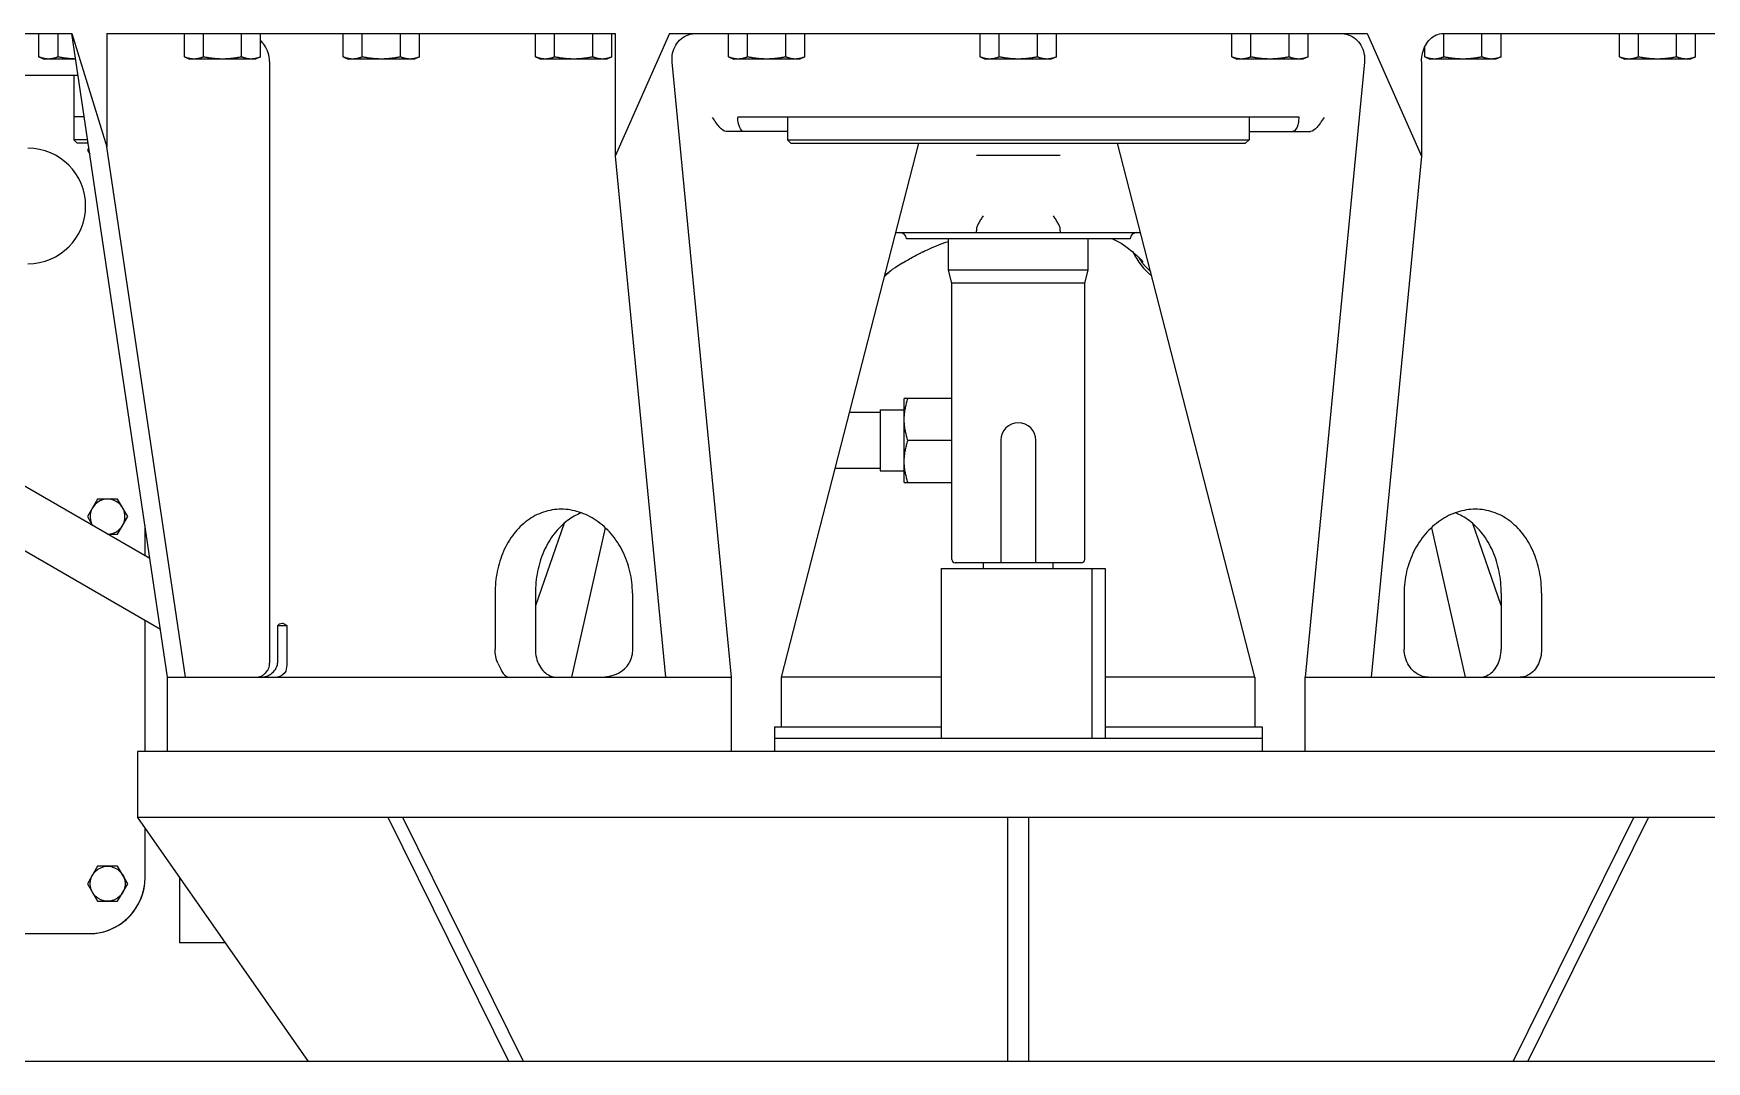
# Model space of a CAD drawing. Header units: millimetres. Extents: x -18489 to 17339, y -1599 to 10961.
# Drawn here: x -15772.5 to -15696.5, y 8096.5 to 8143.1 of the extents above; entities that cross this region are included whole.
import ezdxf

# ---------------------------------------------------------------- set-up
doc = ezdxf.new("R2010")
doc.units = ezdxf.units.MM
doc.layers.add('188K-SM-03-F10-MECH-EQ-Y2257103$0$Micron CUP L10 CDA EQU$0$M-PHASE1 AREA', color=252, linetype='Continuous')

# ---------------------------------------------------------------- blocks, each defined once
blk = doc.blocks.new('188K-SM-03-F10-MECH-EQ-Y2257103$0$Micron CUP L10 CDA EQU$0$XCM7Q30CDA-200K$0$xCUP-L40-M03-HVAC-EQ$0$xCUP-L40-M03-HVAC-EQ$0$XCUP-L40-HVAC-EQ$0$C700')
for p, q in [((-525.54, 353.13), (525.54, 353.13)), ((-231.36, 353.13), (-286.12, 242.43)), ((-224.62, 353.13), (-279.39, 242.43)), ((-4.76, 353.13), (-4.76, 242.43)), ((4.76, 353.13), (4.76, 242.43)), ((224.62, 353.13), (279.39, 242.43)), ((231.36, 353.13), (286.12, 242.43)), ((399.87, 242.43), (322.43, 353.13)), ((360.05, 299.36), (380.83, 299.36)), ((380.83, 269.65), (380.83, 299.36)), ((675.74, 295.1), (421.85, 295.1)), ((408.88, 280.43), (404.3, 272.5)), ((418.04, 280.43), (408.88, 280.43)), ((422.61, 272.5), (418.04, 280.43)), ((396.46, 269.72), (396.46, 247.31)), ((404.3, 272.5), (408.88, 264.57)), ((418.04, 264.57), (422.61, 272.5)), ((408.88, 264.57), (418.04, 264.57)), ((-399.84, 242.43), (-286.1, 242.43)), ((-279.37, 242.43), (-4.76, 242.43)), ((4.76, 242.43), (279.37, 242.43)), ((286.1, 242.43), (399.84, 242.43)), ((399.87, 212.47), (399.87, 242.43)), ((-399.87, 212.47), (399.87, 212.47)), ((-386.25, 212.47), (-130.19, 212.47)), ((-130.19, 212.47), (-130.19, 178.76)), ((-110.65, 201.3), (-110.65, 212.47)), ((110.65, 206.48), (-110.65, 206.48)), ((-39.48, 129.5), (-39.48, 206.48)), ((-33.53, 206.48), (-33.53, 129.5)), ((34.99, 129.5), (34.99, 206.48)), ((110.65, 201.3), (110.65, 212.47)), ((130.19, 212.47), (386.25, 212.47)), ((130.19, 212.47), (130.19, 178.76)), ((386.25, 212.47), (386.25, 178.76)), ((396.46, 212.47), (396.46, 153.05)), ((-39.48, 201.3), (-110.65, 201.3)), ((-107.45, 178.76), (-107.45, 201.3)), ((110.65, 201.3), (34.99, 201.3)), ((107.45, 201.3), (107.45, 178.76)), ((-130.19, 178.76), (-386.25, 178.76)), ((-187.56, 110.99), (-202.89, 178.76)), ((-183.04, -57.58), (-160.19, 178.76)), ((-157.15, -100.22), (-130.19, 178.76)), ((-107.45, 178.76), (-39.48, 178.76)), ((-107.45, 178.76), (-45.1, -63.46)), ((34.99, 178.76), (107.45, 178.76)), ((107.45, 178.76), (45.1, -63.46)), ((386.25, 178.76), (130.19, 178.76)), ((130.19, 178.76), (157.15, -100.22)), ((183.04, -57.58), (160.19, 178.76)), ((187.56, 110.99), (202.89, 178.76)), ((378.03, 178.76), (413.79, -61.83)), ((386.25, 178.76), (429.64, -113.21)), ((332.11, 155.35), (332.11, 172.41)), ((336.32, 155.35), (336.32, 172.41)), ((339.9, -100.52), (339.9, 172.41)), ((-237.56, 140.68), (-237.56, 166.07)), ((-219.24, 140.68), (-219.24, 166.07)), ((-175.16, 140.68), (-175.16, 166.07)), ((175.16, 140.68), (175.16, 166.07)), ((219.24, 140.68), (219.24, 166.07)), ((237.56, 140.68), (237.56, 166.07)), ((336.32, 155.35), (332.11, 155.35)), ((389.47, 157.09), (522.72, 80.16)), ((-219.24, 146.28), (-206.27, 109.07)), ((206.15, 108.97), (219.24, 146.39)), ((34.98, 129.5), (-39.48, 129.5)), ((-15.87, 129.5), (-15.87, 126.86)), ((15.87, 129.5), (15.87, 126.86)), ((-30.14, 125.34), (-30.14, 0)), ((-28.62, 126.86), (28.62, 126.86)), ((-7.95, 126.86), (-7.95, 71.34)), ((7.95, 71.34), (7.95, 126.86)), ((30.14, 125.34), (30.14, 0)), ((394.23, 125.02), (526.57, 48.62)), ((396.46, 123.74), (396.46, 110.05)), ((408.88, 113.88), (404.3, 105.95)), ((413.46, 113.88), (408.88, 113.88)), ((422.61, 105.95), (420.33, 109.92)), ((404.3, 105.95), (408.88, 98.03)), ((418.04, 98.03), (422.61, 105.95)), ((408.88, 98.03), (418.04, 98.03)), ((51.8, 90.46), (30.14, 90.46)), ((51.8, 90.46), (51.8, 52.37)), ((62.69, 85.25), (51.8, 85.25)), ((62.69, 57.58), (62.69, 85.25)), ((62.69, 84.11), (83.09, 84.11)), ((30.14, 71.42), (50.1, 71.42)), ((62.69, 57.58), (51.8, 57.58)), ((62.69, 58.72), (76.55, 58.72)), ((30.14, 52.37), (51.8, 52.37)), ((-30.14, 0), (-31.73, -5.92)), ((-30.14, 0), (30.14, 0)), ((30.14, 0), (31.73, -5.92)), ((-31.73, -5.92), (31.73, -5.92)), ((-31.73, -5.92), (-31.73, -20.11)), ((31.73, -5.92), (31.73, -20.11)), ((52.47, -9.14), (55.8, -7.08)), ((57.91, -5.63), (57.63, -5.83)), ((-56.66, -9.55), (-56.74, -9.48)), ((-56.3, -9.94), (-56.66, -9.55)), ((-56.26, -9.24), (-56.33, -9.16)), ((-55.77, -10.5), (-56.3, -9.94)), ((-56.14, -9.4), (-56.26, -9.24)), ((-55.2, -11.08), (-55.77, -10.5)), ((-54.88, -11.4), (-55.2, -11.08)), ((-54.54, -11.73), (-54.87, -11.22)), ((-51.81, -14.26), (-51.81, -14.26)), ((43.54, -14.08), (44.04, -13.84)), ((47.18, -12.21), (46.36, -12.66)), ((48.06, -11.74), (47.18, -12.21)), ((-50.79, -20.11), (50.79, -20.11)), ((55.54, -22.9), (-55.54, -22.9)), ((-19.04, -23.64), (-19.04, -23.48)), ((-19.04, -23.64), (-19.04, -24.43)), ((-19.04, -23.73), (-19.04, -23.78)), ((-19.04, -23.78), (-19.04, -23.85)), ((19.04, -24.43), (19.04, -23.64)), ((19.04, -23.79), (19.04, -23.71)), ((19.04, -23.86), (19.04, -23.79)), ((-158.41, -113.21), (-183.04, -57.58)), ((-183.04, -100.52), (-183.04, -57.58)), ((-18.95, -57.94), (18.95, -57.94)), ((158.41, -113.21), (183.04, -57.58)), ((183.04, -113.21), (183.04, -57.58)), ((422.61, -60.34), (421.49, -58.4)), ((421.95, -61.49), (422.61, -60.34)), ((-104.73, -64.99), (-103.2, -63.46)), ((104.73, -64.99), (-104.73, -64.99)), ((-104.73, -75.4), (-104.73, -64.99)), ((103.2, -63.46), (-103.2, -63.46)), ((104.73, -64.99), (103.2, -63.46)), ((104.73, -75.4), (104.73, -64.99)), ((429.64, -113.21), (413.79, -61.83)), ((413.79, -113.21), (413.79, -61.83)), ((422.25, -63.46), (427.26, -63.46)), ((422.47, -64.99), (428.78, -64.99)), ((428.78, -64.99), (427.26, -63.46)), ((428.78, -75.4), (428.78, -64.99)), ((-104.73, -68.78), (-132.6, -68.78)), ((-127.33, -75.4), (-127.33, -75.13)), ((127.33, -75.4), (-127.33, -75.4)), ((93.67, -75.4), (-93.67, -75.4)), ((104.73, -68.78), (132.6, -68.78)), ((127.33, -75.4), (127.33, -75.13)), ((424.02, -75.4), (428.76, -75.4)), ((424.02, -75.4), (428.78, -75.4)), ((428.76, -94.17), (428.76, -75.4)), ((426.81, -94.17), (536.79, -94.17)), ((-307.5, -102.58), (-305.19, -101.61)), ((-307.5, -102.58), (-307.5, -113.21)), ((-305.19, -101.61), (-275.2, -101.61)), ((-298.85, -102.58), (-298.85, -113.21)), ((-281.54, -102.58), (-281.54, -113.21)), ((-272.88, -102.58), (-275.2, -101.61)), ((-272.88, -102.58), (-272.88, -113.21)), ((-219.15, -102.58), (-216.83, -101.61)), ((-219.15, -102.58), (-219.15, -113.21)), ((-216.83, -101.61), (-186.85, -101.61)), ((-210.5, -102.58), (-210.5, -113.21)), ((-193.18, -102.58), (-193.18, -113.21)), ((-184.53, -102.58), (-186.85, -101.61)), ((-184.53, -102.58), (-184.53, -107.19)), ((-131.56, -102.58), (-129.24, -101.61)), ((-131.56, -102.58), (-131.56, -113.21)), ((-129.24, -101.61), (-99.26, -101.61)), ((-122.91, -102.58), (-122.91, -113.21)), ((-105.59, -102.58), (-105.59, -113.21)), ((-96.94, -102.58), (-99.26, -101.61)), ((-96.94, -102.58), (-96.94, -113.21)), ((-17.31, -102.58), (-14.99, -101.61)), ((-17.31, -102.58), (-17.31, -113.21)), ((-14.99, -101.61), (14.99, -101.61)), ((-8.66, -102.58), (-8.66, -113.21)), ((8.66, -102.58), (8.66, -113.21)), ((17.31, -102.58), (14.99, -101.61)), ((17.31, -102.58), (17.31, -113.21)), ((96.94, -102.58), (99.26, -101.61)), ((96.94, -102.58), (96.94, -113.21)), ((99.26, -101.61), (129.24, -101.61)), ((105.59, -102.58), (105.59, -113.21)), ((122.91, -102.58), (122.91, -113.21)), ((131.56, -102.58), (129.24, -101.61)), ((131.56, -102.58), (131.56, -113.21)), ((184.53, -102.58), (186.85, -101.61)), ((184.53, -102.58), (184.53, -113.21)), ((186.85, -101.61), (216.83, -101.61)), ((193.18, -102.58), (193.18, -113.21)), ((210.5, -102.58), (210.5, -113.21)), ((219.15, -102.58), (216.83, -101.61)), ((219.15, -102.58), (219.15, -113.21)), ((271.86, -102.58), (274.18, -101.61)), ((271.86, -102.58), (271.86, -113.21)), ((274.18, -101.61), (304.17, -101.61)), ((280.52, -102.58), (280.52, -113.21)), ((297.83, -102.58), (297.83, -113.21)), ((306.49, -102.58), (304.17, -101.61)), ((306.49, -102.58), (306.49, -113.21)), ((343.97, -102.58), (346.29, -101.61)), ((343.97, -102.58), (343.97, -113.21)), ((346.29, -101.61), (376.27, -101.61)), ((352.62, -102.58), (352.62, -113.21)), ((369.94, -102.58), (369.94, -113.21)), ((378.59, -102.58), (376.27, -101.61)), ((378.59, -102.58), (378.59, -113.21)), ((427.92, -101.61), (442.28, -101.61)), ((435.95, -102.58), (435.95, -113.21)), ((444.6, -102.58), (442.28, -101.61)), ((444.6, -102.58), (444.6, -113.21)), ((-192.89, -113.21), (-558.58, -113.21)), ((158.41, -113.21), (-158.41, -113.21)), ((413.79, -113.21), (183.04, -113.21)), ((536.79, -113.21), (429.64, -113.21))]:
    blk.add_line(p, q)
for points in [[(57.63, -5.83), (57.35, -6.04), (57.06, -6.24), (56.76, -6.45), (56.46, -6.66), (56.14, -6.87), (55.8, -7.08)], [(60.47, -3.75), (60.33, -3.84), (59.83, -4.21), (59.31, -4.59), (57.91, -5.63)], [(-52.63, -13.54), (-53.06, -13.15), (-53.51, -12.74), (-53.96, -12.31), (-54.42, -11.86), (-54.88, -11.4)], [(-51.81, -14.26), (-52.2, -13.92), (-52.63, -13.54)], [(-42.7, -20.11), (-43.07, -19.94), (-44.29, -19.34), (-45.47, -18.7), (-46.62, -18.03), (-47.73, -17.32), (-48.86, -16.55), (-50, -15.72), (-51.13, -14.82), (-51.81, -14.26)], [(43.54, -14.08), (42.71, -14.47), (40.93, -15.29)], [(45.22, -13.25), (44.63, -13.54), (44.04, -13.84)], [(46.36, -12.66), (45.79, -12.95), (45.22, -13.25)], [(52.47, -9.14), (51.9, -9.5), (51.29, -9.86), (50.68, -10.23), (50.05, -10.6), (49.41, -10.97), (48.76, -11.34), (48.06, -11.74)], [(40.93, -15.29), (39.06, -16.11), (37.1, -16.92), (35.04, -17.72), (32.93, -18.5), (31.73, -18.91)]]:
    blk.add_lwpolyline(points)
blk.add_circle((413.46, 272.5), 7.93)
for centre, radius, start, end in [((421.84, 269.71), 25.39, 94.0667, 180), ((421.85, 269.72), 25.39, 89.99893, 179.99893), ((-28.62, 125.34), 1.52, 90, 180), ((28.62, 125.34), 1.52, 0, 90), ((413.46, 105.95), 7.93, 90, 30), ((0, 71.34), 7.95, 180, 0), ((-80.74, -27.73), 31.74, 25.70904, 50.64521), ((80.74, -27.73), 31.74, 129.36343, 135.39677), ((449.6, -34.95), 26.18, 90, 270), ((-53.82, -19.86), 3.05, 270, 355.21981), ((53.82, -19.86), 3.05, 184.78019, 270)]:
    blk.add_arc(centre, radius, start, end)
for points, knots in [([(-286.1, 242.47), (-284.98, 242.45), (-282.74, 242.42), (-280.49, 242.45), (-279.37, 242.47)], [0, 0, 0, 0, 3.3463, 6.732665, 6.732665, 6.732665, 6.732665]), ([(279.37, 242.47), (280.49, 242.45), (282.74, 242.42), (284.98, 242.45), (286.1, 242.47)], [0, 0, 0, 0, 3.386365, 6.732665, 6.732665, 6.732665, 6.732665]), ([(-237.56, 166.07), (-237.56, 167.38), (-237.25, 169.97), (-235.91, 173.53), (-233.77, 176.41), (-230.98, 178.31), (-228.83, 178.76), (-227.8, 178.76)], [0, 0, 0, 0, 3.942408, 7.752169, 11.273518, 14.547596, 17.653674, 17.653674, 17.653674, 17.653674]), ([(-209.55, 178.76), (-210.58, 178.76), (-212.72, 178.31), (-215.48, 176.4), (-217.61, 173.52), (-218.94, 169.97), (-219.24, 167.38), (-219.24, 166.07)], [0, 0, 0, 0, 3.090599, 6.350987, 9.863622, 13.669485, 17.610214, 17.610214, 17.610214, 17.610214]), ([(-186.2, 178.76), (-185.06, 178.76), (-182.7, 178.32), (-179.57, 176.44), (-177.1, 173.58), (-175.52, 170.01), (-175.16, 167.38), (-175.16, 166.07)], [0, 0, 0, 0, 3.442113, 7.023038, 10.737863, 14.61926, 18.570324, 18.570324, 18.570324, 18.570324]), ([(189.85, 178.76), (188.43, 178.76), (185.57, 178.46), (181.44, 177.07), (178.35, 174.94), (177.01, 173.1), (176.66, 172.41)], [0, 0, 0, 0, 4.270149, 8.543839, 12.978409, 15.282105, 15.282105, 15.282105, 15.282105]), ([(219.24, 166.07), (219.24, 167.38), (218.94, 169.97), (217.61, 173.52), (215.48, 176.4), (212.72, 178.31), (210.58, 178.76), (209.55, 178.76)], [0, 0, 0, 0, 3.94073, 7.746592, 11.259227, 14.519615, 17.610214, 17.610214, 17.610214, 17.610214]), ([(236.26, 172.41), (235.7, 173.68), (234.73, 175.98), (232.77, 178.76), (231.45, 178.76)], [0, 0, 0, 0, 4.167277, 8.134972, 8.134972, 8.134972, 8.134972]), ([(332.11, 172.41), (332.11, 173.62), (332.07, 176.44), (334.78, 178.76), (336.33, 178.76)], [0, 0, 0, 0, 3.62203, 8.253292, 8.253292, 8.253292, 8.253292]), ([(343.68, 178.76), (342.88, 178.76), (341.29, 178.45), (339.03, 177.27), (337.79, 176.01), (337.27, 175.24)], [0, 0, 0, 0, 2.397126, 4.756465, 7.561126, 7.561126, 7.561126, 7.561126]), ([(342.3, 177.44), (342.09, 177.27), (341.28, 176.54), (340.21, 174.89), (339.9, 173.23), (339.9, 172.41)], [0, 0, 0, 0, 0.812379, 3.266753, 5.732537, 5.732537, 5.732537, 5.732537]), ([(346.05, 178.76), (345.25, 178.76), (343.89, 178.48), (342.72, 177.78), (342.3, 177.44)], [0, 0, 0, 0, 2.407369, 4.034182, 4.034182, 4.034182, 4.034182]), ([(175.16, 166.07), (175.16, 167.17), (175.42, 169.36), (176.17, 171.44), (176.66, 172.41)], [0, 0, 0, 0, 3.301087, 6.565356, 6.565356, 6.565356, 6.565356]), ([(236.26, 172.41), (236.7, 171.43), (237.34, 169.34), (237.56, 167.16), (237.56, 166.07)], [0, 0, 0, 0, 3.219961, 6.511688, 6.511688, 6.511688, 6.511688]), ([(336.32, 155.35), (335.75, 154.82), (334.57, 154), (333.33, 154.49), (332.94, 154.73)], [0, 0, 0, 0, 2.317984, 3.691477, 3.691477, 3.691477, 3.691477]), ([(-237.56, 140.68), (-237.56, 137.38), (-236.92, 130.85), (-234.06, 121.65), (-229.42, 113.65), (-223.18, 107.43), (-215.69, 103.48), (-210.21, 102.59), (-207.51, 102.59)], [0, 0, 0, 0, 9.888029, 19.522158, 28.704389, 37.363808, 45.606995, 53.694774, 53.694774, 53.694774, 53.694774]), ([(-219.24, 140.68), (-219.24, 137.4), (-218.61, 130.88), (-215.79, 121.69), (-211.18, 113.68), (-205.23, 107.7), (-200.55, 105.11), (-198.32, 104.26)], [0, 0, 0, 0, 9.841659, 19.485597, 28.65454, 37.291837, 44.462049, 44.462049, 44.462049, 44.462049]), ([(-207.51, 102.59), (-204.77, 102.59), (-199.11, 103.52), (-191.28, 107.44), (-184.49, 113.6), (-179.24, 121.56), (-175.92, 130.79), (-175.16, 137.38), (-175.16, 140.68)], [0, 0, 0, 0, 8.239363, 16.858144, 25.938619, 35.428096, 45.197746, 55.102292, 55.102292, 55.102292, 55.102292]), ([(175.16, 140.68), (175.16, 137.38), (175.92, 130.79), (179.24, 121.56), (184.49, 113.6), (191.28, 107.44), (199.11, 103.52), (204.77, 102.59), (207.51, 102.59)], [0, 0, 0, 0, 9.904546, 19.674196, 29.163673, 38.244148, 46.862929, 55.102292, 55.102292, 55.102292, 55.102292]), ([(198.32, 104.26), (200.55, 105.11), (205.23, 107.7), (211.18, 113.68), (215.79, 121.69), (218.61, 130.88), (219.24, 137.4), (219.24, 140.68)], [0, 0, 0, 0, 7.170212, 15.807509, 24.976452, 34.62039, 44.462049, 44.462049, 44.462049, 44.462049]), ([(207.51, 102.59), (210.21, 102.59), (215.69, 103.48), (223.18, 107.43), (229.42, 113.65), (234.06, 121.65), (236.92, 130.85), (237.56, 137.38), (237.56, 140.68)], [0, 0, 0, 0, 8.087778, 16.330966, 24.990385, 34.172615, 43.806745, 53.694774, 53.694774, 53.694774, 53.694774]), ([(50.1, 90.46), (50.32, 89.8), (50.71, 88.51), (51.19, 86.58), (51.54, 84.69), (51.75, 82.81), (51.8, 81.56), (51.8, 80.94)], [0, 0, 0, 0, 2.083036, 4.054181, 5.964309, 7.844216, 9.71271, 9.71271, 9.71271, 9.71271]), ([(51.8, 80.94), (51.8, 80.31), (51.75, 79.06), (51.54, 77.19), (51.19, 75.3), (50.71, 73.37), (50.32, 72.07), (50.1, 71.42)], [0, 0, 0, 0, 1.868888, 3.748999, 5.659089, 7.629735, 9.71271, 9.71271, 9.71271, 9.71271]), ([(50.1, 71.42), (50.32, 70.76), (50.71, 69.46), (51.19, 67.53), (51.54, 65.64), (51.75, 63.77), (51.8, 62.52), (51.8, 61.9)], [0, 0, 0, 0, 2.083036, 4.054181, 5.964309, 7.844216, 9.71271, 9.71271, 9.71271, 9.71271]), ([(51.8, 61.9), (51.8, 61.27), (51.75, 60.02), (51.54, 58.15), (51.19, 56.26), (50.71, 54.33), (50.32, 53.03), (50.1, 52.37)], [0, 0, 0, 0, 1.868888, 3.748999, 5.659089, 7.629735, 9.71271, 9.71271, 9.71271, 9.71271]), ([(-19.04, -23.48), (-19.04, -23.4), (-19.02, -23.23), (-18.92, -23.04), (-19, -22.9), (-19.04, -22.9)], [0, 0, 0, 0, 0.2563338, 0.5039485, 0.6135134, 0.6135134, 0.6135134, 0.6135134]), ([(-19.04, -24.43), (-19.04, -24.66), (-18.95, -25.15), (-18.68, -25.87), (-18.33, -26.61), (-17.92, -27.38), (-17.47, -28.15), (-16.99, -28.93), (-16.5, -29.72), (-16.16, -30.25), (-15.99, -30.52)], [0, 0, 0, 0, 0.693411, 1.468768, 2.302445, 3.171636, 4.067623, 4.985045, 5.917706, 6.865932, 6.865932, 6.865932, 6.865932]), ([(15.99, -30.52), (16.17, -30.25), (16.51, -29.71), (17.01, -28.9), (17.5, -28.1), (17.95, -27.31), (18.36, -26.55), (18.71, -25.8), (18.96, -25.11), (19.04, -24.64), (19.04, -24.43)], [0, 0, 0, 0, 0.966598, 1.920679, 2.857688, 3.769846, 4.64587, 5.46949, 6.217772, 6.866183, 6.866183, 6.866183, 6.866183]), ([(19.04, -22.9), (19, -22.9), (18.92, -23.04), (19.05, -23.28), (19.04, -23.5), (19.04, -23.64)], [0, 0, 0, 0, 0.1096535, 0.3571871, 0.7671039, 0.7671039, 0.7671039, 0.7671039]), ([(-138.8, -75.13), (-138.25, -74.29), (-137.22, -72.71), (-135.47, -70.38), (-133.75, -68.78), (-132.6, -68.78)], [0, 0, 0, 0, 3.00541, 5.58542, 9.041145, 9.041145, 9.041145, 9.041145]), ([(-127.27, -73.91), (-127.21, -73.2), (-126.88, -71.41), (-125.81, -68.78), (-124.53, -68.78)], [0, 0, 0, 0, 2.119439, 5.966227, 5.966227, 5.966227, 5.966227]), ([(124.53, -68.78), (125.41, -68.78), (127.07, -71.34), (127.33, -73.59), (127.33, -75.13)], [0, 0, 0, 0, 2.633413, 7.247799, 7.247799, 7.247799, 7.247799]), ([(132.6, -68.78), (133.75, -68.78), (135.47, -70.38), (137.22, -72.71), (138.25, -74.29), (138.8, -75.13)], [0, 0, 0, 0, 3.457205, 6.04065, 9.041083, 9.041083, 9.041083, 9.041083]), ([(-307.5, -102.58), (-307.39, -102.53), (-307.16, -102.44), (-306.82, -102.31), (-306.48, -102.19), (-306.15, -102.08), (-305.82, -101.99), (-305.49, -101.9), (-305.16, -101.83), (-304.83, -101.76), (-304.5, -101.71), (-304.17, -101.67), (-303.84, -101.64), (-303.51, -101.62), (-303.29, -101.61), (-303.18, -101.61)], [0, 0, 0, 0, 0.373871, 0.7385, 1.09539, 1.445899, 1.791187, 2.132285, 2.470092, 2.805371, 3.138764, 3.470805, 3.801927, 4.132484, 4.462773, 4.462773, 4.462773, 4.462773]), ([(-303.18, -101.61), (-303.07, -101.61), (-302.85, -101.62), (-302.52, -101.64), (-302.19, -101.67), (-301.86, -101.71), (-301.53, -101.76), (-301.2, -101.83), (-300.87, -101.9), (-300.54, -101.99), (-300.21, -102.08), (-299.87, -102.19), (-299.53, -102.31), (-299.19, -102.44), (-298.96, -102.53), (-298.85, -102.58)], [0, 0, 0, 0, 0.330296, 0.66086, 0.991988, 1.324035, 1.657432, 1.992713, 2.330519, 2.671611, 3.016891, 3.367389, 3.724274, 4.088898, 4.462773, 4.462773, 4.462773, 4.462773]), ([(-298.85, -102.58), (-298.62, -102.53), (-298.16, -102.44), (-297.48, -102.31), (-296.8, -102.19), (-296.13, -102.08), (-295.47, -101.99), (-294.81, -101.9), (-294.15, -101.83), (-293.49, -101.76), (-292.83, -101.71), (-292.17, -101.67), (-291.51, -101.64), (-290.85, -101.62), (-290.41, -101.61), (-290.19, -101.61)], [0, 0, 0, 0, 0.707744, 1.402415, 2.086664, 2.762875, 3.433051, 4.098922, 4.761941, 5.423249, 6.0837, 6.743873, 7.404091, 8.064468, 8.724964, 8.724964, 8.724964, 8.724964]), ([(-290.19, -101.61), (-289.97, -101.61), (-289.53, -101.62), (-288.87, -101.64), (-288.21, -101.67), (-287.55, -101.71), (-286.89, -101.76), (-286.24, -101.83), (-285.58, -101.9), (-284.92, -101.99), (-284.25, -102.08), (-283.58, -102.19), (-282.91, -102.31), (-282.23, -102.44), (-281.77, -102.53), (-281.54, -102.58)], [0, 0, 0, 0, 0.66051, 1.3209, 1.981131, 2.641315, 3.301773, 3.963084, 4.626102, 5.291963, 5.96212, 6.638309, 7.322549, 8.017213, 8.724964, 8.724964, 8.724964, 8.724964]), ([(-281.54, -102.58), (-281.42, -102.53), (-281.19, -102.44), (-280.85, -102.31), (-280.51, -102.19), (-280.18, -102.08), (-279.85, -101.99), (-279.52, -101.9), (-279.19, -101.83), (-278.86, -101.76), (-278.53, -101.71), (-278.2, -101.67), (-277.87, -101.64), (-277.54, -101.62), (-277.32, -101.61), (-277.21, -101.61)], [0, 0, 0, 0, 0.373871, 0.7385, 1.09539, 1.445899, 1.791187, 2.132285, 2.470092, 2.805371, 3.138764, 3.470805, 3.801927, 4.132484, 4.462773, 4.462773, 4.462773, 4.462773]), ([(-277.21, -101.61), (-277.1, -101.61), (-276.88, -101.62), (-276.55, -101.64), (-276.22, -101.67), (-275.89, -101.71), (-275.56, -101.76), (-275.23, -101.83), (-274.9, -101.9), (-274.57, -101.99), (-274.24, -102.08), (-273.9, -102.19), (-273.56, -102.31), (-273.22, -102.44), (-272.99, -102.53), (-272.88, -102.58)], [0, 0, 0, 0, 0.330296, 0.66086, 0.991988, 1.324035, 1.657432, 1.992713, 2.330519, 2.671611, 3.016891, 3.367389, 3.724274, 4.088898, 4.462773, 4.462773, 4.462773, 4.462773]), ([(-219.15, -102.58), (-219.04, -102.53), (-218.81, -102.44), (-218.47, -102.31), (-218.13, -102.19), (-217.8, -102.08), (-217.46, -101.99), (-217.13, -101.9), (-216.8, -101.83), (-216.47, -101.76), (-216.14, -101.71), (-215.81, -101.67), (-215.48, -101.64), (-215.15, -101.62), (-214.93, -101.61), (-214.82, -101.61)], [0, 0, 0, 0, 0.373871, 0.7385, 1.09539, 1.445899, 1.791187, 2.132285, 2.470092, 2.805371, 3.138764, 3.470805, 3.801927, 4.132484, 4.462773, 4.462773, 4.462773, 4.462773]), ([(-214.82, -101.61), (-214.71, -101.61), (-214.49, -101.62), (-214.16, -101.64), (-213.83, -101.67), (-213.5, -101.71), (-213.17, -101.76), (-212.85, -101.83), (-212.52, -101.9), (-212.19, -101.99), (-211.85, -102.08), (-211.52, -102.19), (-211.18, -102.31), (-210.84, -102.44), (-210.61, -102.53), (-210.5, -102.58)], [0, 0, 0, 0, 0.330296, 0.66086, 0.991988, 1.324035, 1.657432, 1.992713, 2.330519, 2.671611, 3.016891, 3.367389, 3.724274, 4.088898, 4.462773, 4.462773, 4.462773, 4.462773]), ([(-210.5, -102.58), (-210.26, -102.53), (-209.81, -102.44), (-209.12, -102.31), (-208.45, -102.19), (-207.78, -102.08), (-207.12, -101.99), (-206.46, -101.9), (-205.8, -101.83), (-205.14, -101.76), (-204.48, -101.71), (-203.82, -101.67), (-203.16, -101.64), (-202.5, -101.62), (-202.06, -101.61), (-201.84, -101.61)], [0, 0, 0, 0, 0.707744, 1.402415, 2.086664, 2.762875, 3.433051, 4.098922, 4.761941, 5.423249, 6.0837, 6.743873, 7.404091, 8.064468, 8.724964, 8.724964, 8.724964, 8.724964]), ([(-201.84, -101.61), (-201.62, -101.61), (-201.18, -101.62), (-200.52, -101.64), (-199.86, -101.67), (-199.2, -101.71), (-198.54, -101.76), (-197.88, -101.83), (-197.22, -101.9), (-196.56, -101.99), (-195.9, -102.08), (-195.23, -102.19), (-194.56, -102.31), (-193.87, -102.44), (-193.41, -102.53), (-193.18, -102.58)], [0, 0, 0, 0, 0.66051, 1.3209, 1.981131, 2.641315, 3.301773, 3.963084, 4.626102, 5.291963, 5.96212, 6.638309, 7.322549, 8.017213, 8.724964, 8.724964, 8.724964, 8.724964]), ([(-193.18, -102.58), (-193.07, -102.53), (-192.84, -102.44), (-192.5, -102.31), (-192.16, -102.19), (-191.83, -102.08), (-191.49, -101.99), (-191.16, -101.9), (-190.83, -101.83), (-190.5, -101.76), (-190.18, -101.71), (-189.85, -101.67), (-189.52, -101.64), (-189.19, -101.62), (-188.97, -101.61), (-188.86, -101.61)], [0, 0, 0, 0, 0.373871, 0.7385, 1.09539, 1.445899, 1.791187, 2.132285, 2.470092, 2.805371, 3.138764, 3.470805, 3.801927, 4.132484, 4.462773, 4.462773, 4.462773, 4.462773]), ([(-183.04, -100.52), (-183.04, -101.77), (-183.33, -104.3), (-184.63, -107.81), (-186.77, -110.73), (-189.59, -112.72), (-191.81, -113.21), (-192.89, -113.21)], [0, 0, 0, 0, 3.772247, 7.545701, 11.108672, 14.473456, 17.703705, 17.703705, 17.703705, 17.703705]), ([(-188.86, -101.61), (-188.74, -101.61), (-188.52, -101.62), (-188.19, -101.64), (-187.86, -101.67), (-187.53, -101.71), (-187.21, -101.76), (-186.88, -101.83), (-186.55, -101.9), (-186.22, -101.99), (-185.88, -102.08), (-185.55, -102.19), (-185.21, -102.31), (-184.87, -102.44), (-184.64, -102.53), (-184.53, -102.58)], [0, 0, 0, 0, 0.330296, 0.66086, 0.991988, 1.324035, 1.657432, 1.992713, 2.330519, 2.671611, 3.016891, 3.367389, 3.724274, 4.088898, 4.462773, 4.462773, 4.462773, 4.462773]), ([(-146.12, -113.21), (-147.37, -113.21), (-149.87, -112.8), (-153.2, -110.94), (-155.72, -107.99), (-157.15, -104.27), (-157.29, -101.56), (-157.15, -100.22)], [0, 0, 0, 0, 3.722534, 7.449284, 11.2085, 15.133821, 19.197059, 19.197059, 19.197059, 19.197059]), ([(-131.56, -102.58), (-131.45, -102.53), (-131.22, -102.44), (-130.88, -102.31), (-130.54, -102.19), (-130.2, -102.08), (-129.87, -101.99), (-129.54, -101.9), (-129.21, -101.83), (-128.88, -101.76), (-128.55, -101.71), (-128.22, -101.67), (-127.89, -101.64), (-127.56, -101.62), (-127.34, -101.61), (-127.23, -101.61)], [0, 0, 0, 0, 0.373871, 0.7385, 1.09539, 1.445899, 1.791187, 2.132285, 2.470092, 2.805371, 3.138764, 3.470805, 3.801927, 4.132484, 4.462773, 4.462773, 4.462773, 4.462773]), ([(-127.23, -101.61), (-127.12, -101.61), (-126.9, -101.62), (-126.57, -101.64), (-126.24, -101.67), (-125.91, -101.71), (-125.58, -101.76), (-125.25, -101.83), (-124.92, -101.9), (-124.59, -101.99), (-124.26, -102.08), (-123.93, -102.19), (-123.59, -102.31), (-123.25, -102.44), (-123.02, -102.53), (-122.91, -102.58)], [0, 0, 0, 0, 0.330296, 0.66086, 0.991988, 1.324035, 1.657432, 1.992713, 2.330519, 2.671611, 3.016891, 3.367389, 3.724274, 4.088898, 4.462773, 4.462773, 4.462773, 4.462773]), ([(-122.91, -102.58), (-122.67, -102.53), (-122.22, -102.44), (-121.53, -102.31), (-120.86, -102.19), (-120.19, -102.08), (-119.53, -101.99), (-118.86, -101.9), (-118.21, -101.83), (-117.55, -101.76), (-116.89, -101.71), (-116.23, -101.67), (-115.57, -101.64), (-114.91, -101.62), (-114.47, -101.61), (-114.25, -101.61)], [0, 0, 0, 0, 0.707744, 1.402415, 2.086664, 2.762875, 3.433051, 4.098922, 4.761941, 5.423249, 6.0837, 6.743873, 7.404091, 8.064468, 8.724964, 8.724964, 8.724964, 8.724964]), ([(-114.25, -101.61), (-114.03, -101.61), (-113.59, -101.62), (-112.93, -101.64), (-112.27, -101.67), (-111.61, -101.71), (-110.95, -101.76), (-110.29, -101.83), (-109.63, -101.9), (-108.97, -101.99), (-108.31, -102.08), (-107.64, -102.19), (-106.97, -102.31), (-106.28, -102.44), (-105.82, -102.53), (-105.59, -102.58)], [0, 0, 0, 0, 0.66051, 1.3209, 1.981131, 2.641315, 3.301773, 3.963084, 4.626102, 5.291963, 5.96212, 6.638309, 7.322549, 8.017213, 8.724964, 8.724964, 8.724964, 8.724964]), ([(-105.59, -102.58), (-105.48, -102.53), (-105.25, -102.44), (-104.91, -102.31), (-104.57, -102.19), (-104.24, -102.08), (-103.9, -101.99), (-103.57, -101.9), (-103.24, -101.83), (-102.91, -101.76), (-102.58, -101.71), (-102.25, -101.67), (-101.92, -101.64), (-101.59, -101.62), (-101.37, -101.61), (-101.26, -101.61)], [0, 0, 0, 0, 0.373871, 0.7385, 1.09539, 1.445899, 1.791187, 2.132285, 2.470092, 2.805371, 3.138764, 3.470805, 3.801927, 4.132484, 4.462773, 4.462773, 4.462773, 4.462773]), ([(-101.26, -101.61), (-101.15, -101.61), (-100.93, -101.62), (-100.6, -101.64), (-100.27, -101.67), (-99.94, -101.71), (-99.61, -101.76), (-99.29, -101.83), (-98.96, -101.9), (-98.63, -101.99), (-98.29, -102.08), (-97.96, -102.19), (-97.62, -102.31), (-97.28, -102.44), (-97.05, -102.53), (-96.94, -102.58)], [0, 0, 0, 0, 0.330296, 0.66086, 0.991988, 1.324035, 1.657432, 1.992713, 2.330519, 2.671611, 3.016891, 3.367389, 3.724274, 4.088898, 4.462773, 4.462773, 4.462773, 4.462773]), ([(-17.31, -102.58), (-17.2, -102.53), (-16.97, -102.44), (-16.63, -102.31), (-16.29, -102.19), (-15.96, -102.08), (-15.62, -101.99), (-15.29, -101.9), (-14.96, -101.83), (-14.63, -101.76), (-14.3, -101.71), (-13.98, -101.67), (-13.65, -101.64), (-13.31, -101.62), (-13.09, -101.61), (-12.98, -101.61)], [0, 0, 0, 0, 0.373871, 0.7385, 1.09539, 1.445899, 1.791187, 2.132285, 2.470092, 2.805371, 3.138764, 3.470805, 3.801927, 4.132484, 4.462773, 4.462773, 4.462773, 4.462773]), ([(-12.98, -101.61), (-12.87, -101.61), (-12.65, -101.62), (-12.32, -101.64), (-11.99, -101.67), (-11.66, -101.71), (-11.33, -101.76), (-11.01, -101.83), (-10.68, -101.9), (-10.35, -101.99), (-10.01, -102.08), (-9.68, -102.19), (-9.34, -102.31), (-9, -102.44), (-8.77, -102.53), (-8.66, -102.58)], [0, 0, 0, 0, 0.330296, 0.66086, 0.991988, 1.324035, 1.657432, 1.992713, 2.330519, 2.671611, 3.016891, 3.367389, 3.724274, 4.088898, 4.462773, 4.462773, 4.462773, 4.462773]), ([(-8.66, -102.58), (-8.43, -102.53), (-7.97, -102.44), (-7.28, -102.31), (-6.61, -102.19), (-5.94, -102.08), (-5.28, -101.99), (-4.62, -101.9), (-3.96, -101.83), (-3.3, -101.76), (-2.64, -101.71), (-1.98, -101.67), (-1.32, -101.64), (-0.66, -101.62), (-0.22, -101.61), (0, -101.61)], [0, 0, 0, 0, 0.707744, 1.402415, 2.086664, 2.762875, 3.433051, 4.098922, 4.761941, 5.423249, 6.0837, 6.743873, 7.404091, 8.064468, 8.724964, 8.724964, 8.724964, 8.724964]), ([(0, -101.61), (0.22, -101.61), (0.66, -101.62), (1.32, -101.64), (1.98, -101.67), (2.64, -101.71), (3.3, -101.76), (3.96, -101.83), (4.62, -101.9), (5.28, -101.99), (5.94, -102.08), (6.61, -102.19), (7.28, -102.31), (7.97, -102.44), (8.43, -102.53), (8.66, -102.58)], [0, 0, 0, 0, 0.66051, 1.3209, 1.981131, 2.641315, 3.301773, 3.963084, 4.626102, 5.291963, 5.96212, 6.638309, 7.322549, 8.017213, 8.724964, 8.724964, 8.724964, 8.724964]), ([(8.66, -102.58), (8.77, -102.53), (9, -102.44), (9.34, -102.31), (9.68, -102.19), (10.01, -102.08), (10.35, -101.99), (10.68, -101.9), (11.01, -101.83), (11.33, -101.76), (11.66, -101.71), (11.99, -101.67), (12.32, -101.64), (12.65, -101.62), (12.87, -101.61), (12.98, -101.61)], [0, 0, 0, 0, 0.373871, 0.7385, 1.09539, 1.445899, 1.791187, 2.132285, 2.470092, 2.805371, 3.138764, 3.470805, 3.801927, 4.132484, 4.462773, 4.462773, 4.462773, 4.462773]), ([(12.98, -101.61), (13.09, -101.61), (13.31, -101.62), (13.65, -101.64), (13.98, -101.67), (14.3, -101.71), (14.63, -101.76), (14.96, -101.83), (15.29, -101.9), (15.62, -101.99), (15.96, -102.08), (16.29, -102.19), (16.63, -102.31), (16.97, -102.44), (17.2, -102.53), (17.31, -102.58)], [0, 0, 0, 0, 0.330296, 0.66086, 0.991988, 1.324035, 1.657432, 1.992713, 2.330519, 2.671611, 3.016891, 3.367389, 3.724274, 4.088898, 4.462773, 4.462773, 4.462773, 4.462773]), ([(96.94, -102.58), (97.05, -102.53), (97.28, -102.44), (97.62, -102.31), (97.96, -102.19), (98.29, -102.08), (98.63, -101.99), (98.96, -101.9), (99.29, -101.83), (99.61, -101.76), (99.94, -101.71), (100.27, -101.67), (100.6, -101.64), (100.93, -101.62), (101.15, -101.61), (101.26, -101.61)], [0, 0, 0, 0, 0.373871, 0.7385, 1.09539, 1.445899, 1.791187, 2.132285, 2.470092, 2.805371, 3.138764, 3.470805, 3.801927, 4.132484, 4.462773, 4.462773, 4.462773, 4.462773]), ([(101.26, -101.61), (101.37, -101.61), (101.59, -101.62), (101.92, -101.64), (102.25, -101.67), (102.58, -101.71), (102.91, -101.76), (103.24, -101.83), (103.57, -101.9), (103.9, -101.99), (104.24, -102.08), (104.57, -102.19), (104.91, -102.31), (105.25, -102.44), (105.48, -102.53), (105.59, -102.58)], [0, 0, 0, 0, 0.330296, 0.66086, 0.991988, 1.324035, 1.657432, 1.992713, 2.330519, 2.671611, 3.016891, 3.367389, 3.724274, 4.088898, 4.462773, 4.462773, 4.462773, 4.462773]), ([(105.59, -102.58), (105.82, -102.53), (106.28, -102.44), (106.97, -102.31), (107.64, -102.19), (108.31, -102.08), (108.97, -101.99), (109.63, -101.9), (110.29, -101.83), (110.95, -101.76), (111.61, -101.71), (112.27, -101.67), (112.93, -101.64), (113.59, -101.62), (114.03, -101.61), (114.25, -101.61)], [0, 0, 0, 0, 0.707744, 1.402415, 2.086664, 2.762875, 3.433051, 4.098922, 4.761941, 5.423249, 6.0837, 6.743873, 7.404091, 8.064468, 8.724964, 8.724964, 8.724964, 8.724964]), ([(114.25, -101.61), (114.47, -101.61), (114.91, -101.62), (115.57, -101.64), (116.23, -101.67), (116.89, -101.71), (117.55, -101.76), (118.21, -101.83), (118.86, -101.9), (119.53, -101.99), (120.19, -102.08), (120.86, -102.19), (121.53, -102.31), (122.22, -102.44), (122.67, -102.53), (122.91, -102.58)], [0, 0, 0, 0, 0.66051, 1.3209, 1.981131, 2.641315, 3.301773, 3.963084, 4.626102, 5.291963, 5.96212, 6.638309, 7.322549, 8.017213, 8.724964, 8.724964, 8.724964, 8.724964]), ([(122.91, -102.58), (123.02, -102.53), (123.25, -102.44), (123.59, -102.31), (123.93, -102.19), (124.26, -102.08), (124.59, -101.99), (124.92, -101.9), (125.25, -101.83), (125.58, -101.76), (125.91, -101.71), (126.24, -101.67), (126.57, -101.64), (126.9, -101.62), (127.12, -101.61), (127.23, -101.61)], [0, 0, 0, 0, 0.373871, 0.7385, 1.09539, 1.445899, 1.791187, 2.132285, 2.470092, 2.805371, 3.138764, 3.470805, 3.801927, 4.132484, 4.462773, 4.462773, 4.462773, 4.462773]), ([(127.23, -101.61), (127.34, -101.61), (127.56, -101.62), (127.89, -101.64), (128.22, -101.67), (128.55, -101.71), (128.88, -101.76), (129.21, -101.83), (129.54, -101.9), (129.87, -101.99), (130.2, -102.08), (130.54, -102.19), (130.88, -102.31), (131.22, -102.44), (131.45, -102.53), (131.56, -102.58)], [0, 0, 0, 0, 0.330296, 0.66086, 0.991988, 1.324035, 1.657432, 1.992713, 2.330519, 2.671611, 3.016891, 3.367389, 3.724274, 4.088898, 4.462773, 4.462773, 4.462773, 4.462773]), ([(157.15, -100.22), (157.29, -101.56), (157.15, -104.27), (155.72, -107.99), (153.2, -110.94), (149.87, -112.8), (147.37, -113.21), (146.12, -113.21)], [0, 0, 0, 0, 4.063238, 7.988558, 11.747775, 15.474525, 19.197059, 19.197059, 19.197059, 19.197059]), ([(184.53, -102.58), (184.64, -102.53), (184.87, -102.44), (185.21, -102.31), (185.55, -102.19), (185.88, -102.08), (186.22, -101.99), (186.55, -101.9), (186.88, -101.83), (187.21, -101.76), (187.53, -101.71), (187.86, -101.67), (188.19, -101.64), (188.52, -101.62), (188.74, -101.61), (188.86, -101.61)], [0, 0, 0, 0, 0.373871, 0.7385, 1.09539, 1.445899, 1.791187, 2.132285, 2.470092, 2.805371, 3.138764, 3.470805, 3.801927, 4.132484, 4.462773, 4.462773, 4.462773, 4.462773]), ([(188.86, -101.61), (188.97, -101.61), (189.19, -101.62), (189.52, -101.64), (189.85, -101.67), (190.18, -101.71), (190.5, -101.76), (190.83, -101.83), (191.16, -101.9), (191.49, -101.99), (191.83, -102.08), (192.16, -102.19), (192.5, -102.31), (192.84, -102.44), (193.07, -102.53), (193.18, -102.58)], [0, 0, 0, 0, 0.330296, 0.66086, 0.991988, 1.324035, 1.657432, 1.992713, 2.330519, 2.671611, 3.016891, 3.367389, 3.724274, 4.088898, 4.462773, 4.462773, 4.462773, 4.462773]), ([(193.18, -102.58), (193.41, -102.53), (193.87, -102.44), (194.56, -102.31), (195.23, -102.19), (195.9, -102.08), (196.56, -101.99), (197.22, -101.9), (197.88, -101.83), (198.54, -101.76), (199.2, -101.71), (199.86, -101.67), (200.52, -101.64), (201.18, -101.62), (201.62, -101.61), (201.84, -101.61)], [0, 0, 0, 0, 0.707744, 1.402415, 2.086664, 2.762875, 3.433051, 4.098922, 4.761941, 5.423249, 6.0837, 6.743873, 7.404091, 8.064468, 8.724964, 8.724964, 8.724964, 8.724964]), ([(201.84, -101.61), (202.06, -101.61), (202.5, -101.62), (203.16, -101.64), (203.82, -101.67), (204.48, -101.71), (205.14, -101.76), (205.8, -101.83), (206.46, -101.9), (207.12, -101.99), (207.78, -102.08), (208.45, -102.19), (209.12, -102.31), (209.81, -102.44), (210.26, -102.53), (210.5, -102.58)], [0, 0, 0, 0, 0.66051, 1.3209, 1.981131, 2.641315, 3.301773, 3.963084, 4.626102, 5.291963, 5.96212, 6.638309, 7.322549, 8.017213, 8.724964, 8.724964, 8.724964, 8.724964]), ([(210.5, -102.58), (210.61, -102.53), (210.84, -102.44), (211.18, -102.31), (211.52, -102.19), (211.85, -102.08), (212.19, -101.99), (212.52, -101.9), (212.85, -101.83), (213.17, -101.76), (213.5, -101.71), (213.83, -101.67), (214.16, -101.64), (214.49, -101.62), (214.71, -101.61), (214.82, -101.61)], [0, 0, 0, 0, 0.373871, 0.7385, 1.09539, 1.445899, 1.791187, 2.132285, 2.470092, 2.805371, 3.138764, 3.470805, 3.801927, 4.132484, 4.462773, 4.462773, 4.462773, 4.462773]), ([(214.82, -101.61), (214.93, -101.61), (215.15, -101.62), (215.48, -101.64), (215.81, -101.67), (216.14, -101.71), (216.47, -101.76), (216.8, -101.83), (217.13, -101.9), (217.46, -101.99), (217.8, -102.08), (218.13, -102.19), (218.47, -102.31), (218.81, -102.44), (219.04, -102.53), (219.15, -102.58)], [0, 0, 0, 0, 0.330296, 0.66086, 0.991988, 1.324035, 1.657432, 1.992713, 2.330519, 2.671611, 3.016891, 3.367389, 3.724274, 4.088898, 4.462773, 4.462773, 4.462773, 4.462773]), ([(271.86, -102.58), (271.98, -102.53), (272.21, -102.44), (272.55, -102.31), (272.89, -102.19), (273.22, -102.08), (273.55, -101.99), (273.88, -101.9), (274.21, -101.83), (274.54, -101.76), (274.87, -101.71), (275.2, -101.67), (275.53, -101.64), (275.86, -101.62), (276.08, -101.61), (276.19, -101.61)], [0, 0, 0, 0, 0.373871, 0.7385, 1.09539, 1.445899, 1.791187, 2.132285, 2.470092, 2.805371, 3.138764, 3.470805, 3.801927, 4.132484, 4.462773, 4.462773, 4.462773, 4.462773]), ([(276.19, -101.61), (276.3, -101.61), (276.52, -101.62), (276.85, -101.64), (277.18, -101.67), (277.51, -101.71), (277.84, -101.76), (278.17, -101.83), (278.5, -101.9), (278.83, -101.99), (279.16, -102.08), (279.5, -102.19), (279.83, -102.31), (280.18, -102.44), (280.4, -102.53), (280.52, -102.58)], [0, 0, 0, 0, 0.330296, 0.66086, 0.991988, 1.324035, 1.657432, 1.992713, 2.330519, 2.671611, 3.016891, 3.367389, 3.724274, 4.088898, 4.462773, 4.462773, 4.462773, 4.462773]), ([(280.52, -102.58), (280.75, -102.53), (281.21, -102.44), (281.89, -102.31), (282.57, -102.19), (283.24, -102.08), (283.9, -101.99), (284.56, -101.9), (285.22, -101.83), (285.88, -101.76), (286.54, -101.71), (287.2, -101.67), (287.86, -101.64), (288.52, -101.62), (288.96, -101.61), (289.18, -101.61)], [0, 0, 0, 0, 0.707744, 1.402415, 2.086664, 2.762875, 3.433051, 4.098922, 4.761941, 5.423249, 6.0837, 6.743873, 7.404091, 8.064468, 8.724964, 8.724964, 8.724964, 8.724964]), ([(289.18, -101.61), (289.4, -101.61), (289.84, -101.62), (290.5, -101.64), (291.16, -101.67), (291.82, -101.71), (292.47, -101.76), (293.13, -101.83), (293.79, -101.9), (294.45, -101.99), (295.12, -102.08), (295.79, -102.19), (296.46, -102.31), (297.14, -102.44), (297.6, -102.53), (297.83, -102.58)], [0, 0, 0, 0, 0.66051, 1.3209, 1.981131, 2.641315, 3.301773, 3.963084, 4.626102, 5.291963, 5.96212, 6.638309, 7.322549, 8.017213, 8.724964, 8.724964, 8.724964, 8.724964]), ([(297.83, -102.58), (297.95, -102.53), (298.18, -102.44), (298.52, -102.31), (298.86, -102.19), (299.19, -102.08), (299.52, -101.99), (299.85, -101.9), (300.18, -101.83), (300.51, -101.76), (300.84, -101.71), (301.17, -101.67), (301.5, -101.64), (301.83, -101.62), (302.05, -101.61), (302.16, -101.61)], [0, 0, 0, 0, 0.373871, 0.7385, 1.09539, 1.445899, 1.791187, 2.132285, 2.470092, 2.805371, 3.138764, 3.470805, 3.801927, 4.132484, 4.462773, 4.462773, 4.462773, 4.462773]), ([(302.16, -101.61), (302.27, -101.61), (302.49, -101.62), (302.82, -101.64), (303.15, -101.67), (303.48, -101.71), (303.81, -101.76), (304.14, -101.83), (304.47, -101.9), (304.8, -101.99), (305.13, -102.08), (305.47, -102.19), (305.8, -102.31), (306.15, -102.44), (306.37, -102.53), (306.49, -102.58)], [0, 0, 0, 0, 0.330296, 0.66086, 0.991988, 1.324035, 1.657432, 1.992713, 2.330519, 2.671611, 3.016891, 3.367389, 3.724274, 4.088898, 4.462773, 4.462773, 4.462773, 4.462773]), ([(339.9, -100.52), (339.9, -101.83), (340.3, -104.49), (341.88, -107.69), (343.33, -109.35), (343.97, -109.94)], [0, 0, 0, 0, 3.948686, 7.914239, 10.526624, 10.526624, 10.526624, 10.526624]), ([(343.97, -102.58), (344.08, -102.53), (344.31, -102.44), (344.65, -102.31), (344.99, -102.19), (345.32, -102.08), (345.66, -101.99), (345.99, -101.9), (346.32, -101.83), (346.65, -101.76), (346.98, -101.71), (347.31, -101.67), (347.64, -101.64), (347.97, -101.62), (348.19, -101.61), (348.3, -101.61)], [0, 0, 0, 0, 0.373871, 0.7385, 1.09539, 1.445899, 1.791187, 2.132285, 2.470092, 2.805371, 3.138764, 3.470805, 3.801927, 4.132484, 4.462773, 4.462773, 4.462773, 4.462773]), ([(348.3, -101.61), (348.41, -101.61), (348.63, -101.62), (348.96, -101.64), (349.29, -101.67), (349.62, -101.71), (349.95, -101.76), (350.27, -101.83), (350.6, -101.9), (350.93, -101.99), (351.27, -102.08), (351.6, -102.19), (351.94, -102.31), (352.28, -102.44), (352.51, -102.53), (352.62, -102.58)], [0, 0, 0, 0, 0.330296, 0.66086, 0.991988, 1.324035, 1.657432, 1.992713, 2.330519, 2.671611, 3.016891, 3.367389, 3.724274, 4.088898, 4.462773, 4.462773, 4.462773, 4.462773]), ([(352.62, -102.58), (352.85, -102.53), (353.31, -102.44), (354, -102.31), (354.67, -102.19), (355.34, -102.08), (356, -101.99), (356.66, -101.9), (357.32, -101.83), (357.98, -101.76), (358.64, -101.71), (359.3, -101.67), (359.96, -101.64), (360.62, -101.62), (361.06, -101.61), (361.28, -101.61)], [0, 0, 0, 0, 0.707744, 1.402415, 2.086664, 2.762875, 3.433051, 4.098922, 4.761941, 5.423249, 6.0837, 6.743873, 7.404091, 8.064468, 8.724964, 8.724964, 8.724964, 8.724964]), ([(361.28, -101.61), (361.5, -101.61), (361.94, -101.62), (362.6, -101.64), (363.26, -101.67), (363.92, -101.71), (364.58, -101.76), (365.24, -101.83), (365.9, -101.9), (366.56, -101.99), (367.22, -102.08), (367.89, -102.19), (368.56, -102.31), (369.25, -102.44), (369.71, -102.53), (369.94, -102.58)], [0, 0, 0, 0, 0.66051, 1.3209, 1.981131, 2.641315, 3.301773, 3.963084, 4.626102, 5.291963, 5.96212, 6.638309, 7.322549, 8.017213, 8.724964, 8.724964, 8.724964, 8.724964]), ([(369.94, -102.58), (370.05, -102.53), (370.28, -102.44), (370.62, -102.31), (370.96, -102.19), (371.29, -102.08), (371.63, -101.99), (371.96, -101.9), (372.29, -101.83), (372.62, -101.76), (372.94, -101.71), (373.27, -101.67), (373.6, -101.64), (373.93, -101.62), (374.15, -101.61), (374.26, -101.61)], [0, 0, 0, 0, 0.373871, 0.7385, 1.09539, 1.445899, 1.791187, 2.132285, 2.470092, 2.805371, 3.138764, 3.470805, 3.801927, 4.132484, 4.462773, 4.462773, 4.462773, 4.462773]), ([(374.26, -101.61), (374.37, -101.61), (374.6, -101.62), (374.93, -101.64), (375.26, -101.67), (375.59, -101.71), (375.91, -101.76), (376.24, -101.83), (376.57, -101.9), (376.9, -101.99), (377.24, -102.08), (377.57, -102.19), (377.91, -102.31), (378.25, -102.44), (378.48, -102.53), (378.59, -102.58)], [0, 0, 0, 0, 0.330296, 0.66086, 0.991988, 1.324035, 1.657432, 1.992713, 2.330519, 2.671611, 3.016891, 3.367389, 3.724274, 4.088898, 4.462773, 4.462773, 4.462773, 4.462773]), ([(427.92, -101.62), (427.93, -101.62), (428.16, -101.62), (428.61, -101.64), (429.27, -101.67), (429.93, -101.71), (430.59, -101.76), (431.25, -101.83), (431.91, -101.9), (432.57, -101.99), (433.23, -102.08), (433.9, -102.19), (434.57, -102.31), (435.26, -102.44), (435.72, -102.53), (435.95, -102.58)], [0, 0, 0, 0, 0.035275, 0.695665, 1.355896, 2.01608, 2.676539, 3.33785, 4.000867, 4.666728, 5.336885, 6.013075, 6.697315, 7.391978, 8.099729, 8.099729, 8.099729, 8.099729]), ([(435.95, -102.58), (436.06, -102.53), (436.29, -102.44), (436.63, -102.31), (436.97, -102.19), (437.3, -102.08), (437.64, -101.99), (437.97, -101.9), (438.3, -101.83), (438.63, -101.76), (438.96, -101.71), (439.28, -101.67), (439.61, -101.64), (439.94, -101.62), (440.17, -101.61), (440.28, -101.61)], [0, 0, 0, 0, 0.373871, 0.7385, 1.09539, 1.445899, 1.791187, 2.132285, 2.470092, 2.805371, 3.138764, 3.470805, 3.801927, 4.132484, 4.462773, 4.462773, 4.462773, 4.462773]), ([(440.28, -101.61), (440.39, -101.61), (440.61, -101.62), (440.94, -101.64), (441.27, -101.67), (441.6, -101.71), (441.92, -101.76), (442.25, -101.83), (442.58, -101.9), (442.91, -101.99), (443.25, -102.08), (443.58, -102.19), (443.92, -102.31), (444.26, -102.44), (444.49, -102.53), (444.6, -102.58)], [0, 0, 0, 0, 0.330296, 0.66086, 0.991988, 1.324035, 1.657432, 1.992713, 2.330519, 2.671611, 3.016891, 3.367389, 3.724274, 4.088898, 4.462773, 4.462773, 4.462773, 4.462773])]:
    blk.add_open_spline(points, degree=3, knots=knots)
blk.add_open_spline([(-4.76, 242.47), (-3.17, 242.45), (0, 242.42), (3.17, 242.45), (4.76, 242.47)], degree=3)
for points, start_tangent, end_tangent in [([(337.27, 175.24), (336.32, 172.41)], (-0.557026, -0.830495), (0, -1)), ([(332.94, 154.73), (332.11, 155.35)], (-0.85544, 0.517902), (-0.754011, 0.656862)), ([(-57.14, -8.14), (-60.13, -5.06)], (-0.642788, 0.766044), (-0.744213, 0.667943)), ([(-56.33, -9.16), (-57.14, -8.14)], (-0.610552, 0.791976), (-0.642788, 0.766044)), ([(-55.22, -10.68), (-56.14, -9.4)], (-0.56038, 0.828236), (-0.602768, 0.797916)), ([(-54.87, -11.22), (-55.22, -10.68)], (-0.542353, 0.840151), (-0.56038, 0.828236)), ([(-127.33, -75.13), (-127.27, -73.91)], (0, 1), (0.093019, 0.995664))]:
    blk.add_spline(points, degree=3, dxfattribs=dict(start_tangent=start_tangent, end_tangent=end_tangent))
blk = doc.blocks.new('188K-SM-03-F10-MECH-EQ-Y2257103')
at = {"layer": '188K-SM-03-F10-MECH-EQ-Y2257103$0$Micron CUP L10 CDA EQU$0$M-PHASE1 AREA', "lineweight": 0, "ltscale": 0.1, "xscale": 0.1, "yscale": 0.1, "zscale": 0.1, "rotation": 179.9999999999998}
blk.add_blockref('188K-SM-03-F10-MECH-EQ-Y2257103$0$Micron CUP L10 CDA EQU$0$XCM7Q30CDA-200K$0$xCUP-L40-M03-HVAC-EQ$0$xCUP-L40-M03-HVAC-EQ$0$XCUP-L40-HVAC-EQ$0$C700', (-15727.789, 8131.79), dxfattribs=at)

msp = doc.modelspace()

# ---------------------------------------------------------------- block references
msp.add_blockref('188K-SM-03-F10-MECH-EQ-Y2257103', (0, 0))

doc.saveas('drawing.dxf')
